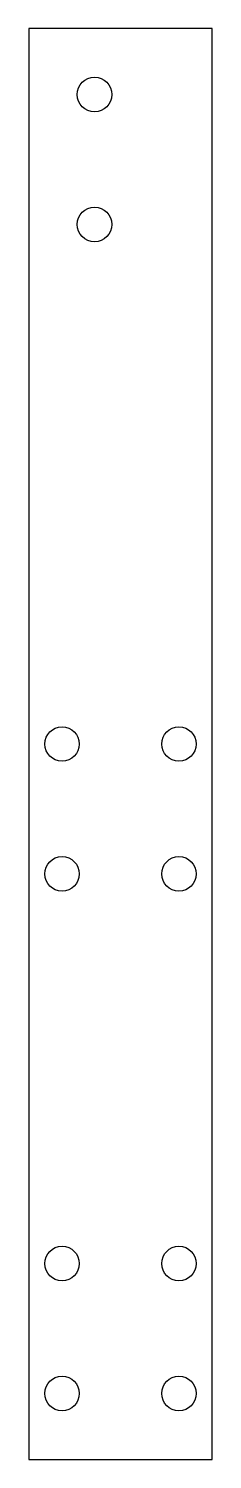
# Model space of a CAD drawing. Header units: millimetres. Extents: x -7 to 7, y -55 to 55.
import ezdxf

# ---------------------------------------------------------------- set-up
doc = ezdxf.new("R2010")
doc.units = ezdxf.units.MM
doc.layers.add('CUTOUTS', color=1, linetype='CONTINUOUS')
doc.layers.add('PERIMETER', color=5, linetype='CONTINUOUS')

msp = doc.modelspace()

# ---------------------------------------------------------------- linework, layer by layer
at = {"layer": 'CUTOUTS'}
for centre in [(-2, 50), (-2, 40), (-4.5, 0), (4.5, 0), (-4.5, -10), (4.5, -10), (-4.5, -40), (4.5, -40), (-4.5, -50), (4.5, -50)]:
    msp.add_circle(centre, 1.33, dxfattribs=at)
at = {"layer": 'PERIMETER'}
for p, q in [((7.07, 55.08), (-7.07, 55.08)), ((-7.07, 55.08), (-7.07, -55.08)), ((7.07, -55.08), (7.07, 55.08)), ((-7.07, -55.08), (7.07, -55.08))]:
    msp.add_line(p, q, dxfattribs=at)

doc.saveas('drawing.dxf')
